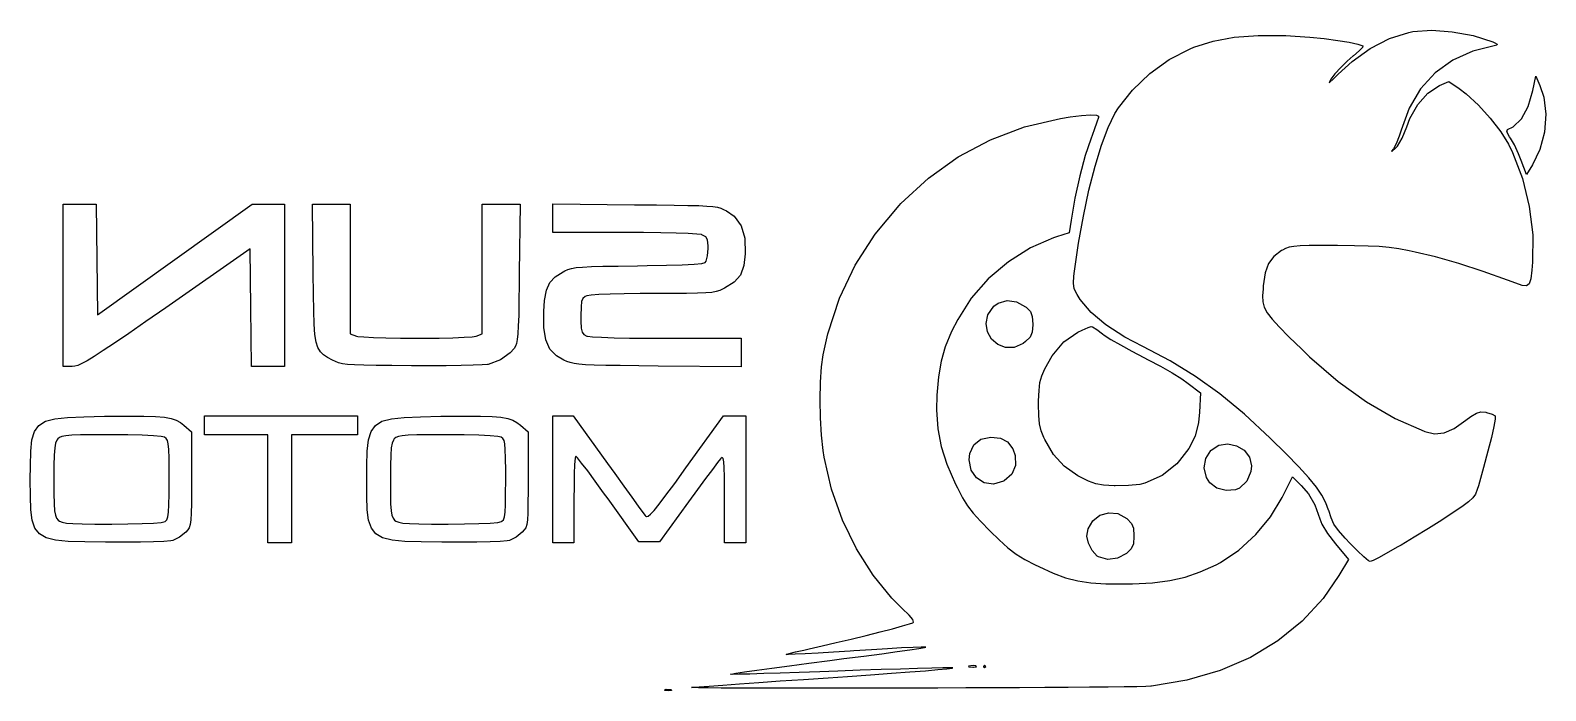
# Model space of a CAD drawing. Extents: x 68 to 195, y -125 to -108.
# Drawn here: x 177.03 to 195.13, y -125.46 to -117.57 of the extents above; entities that cross this region are included whole.
import ezdxf

# ---------------------------------------------------------------- set-up
doc = ezdxf.new("R2010")
doc.units = 0
doc.layers.add('BLACK', color=7, linetype='CONTINUOUS')

msp = doc.modelspace()

# ---------------------------------------------------------------- linework, layer by layer
at = {"layer": 'BLACK', "linetype": 'CONTINUOUS'}
for p, q in [((193.261, -117.666), (193.491, -117.593)), ((193.491, -117.593), (193.54, -117.584)), ((193.54, -117.584), (193.766, -117.568)), ((193.766, -117.568), (194.012, -117.585)), ((194.012, -117.585), (194.262, -117.632)), ((190.633, -117.918), (190.882, -117.789)), ((190.882, -117.789), (190.925, -117.771)), ((190.925, -117.771), (191.155, -117.698)), ((191.155, -117.698), (191.408, -117.652)), ((191.408, -117.652), (191.695, -117.63)), ((191.695, -117.63), (192.023, -117.632)), ((192.023, -117.632), (192.135, -117.637)), ((192.135, -117.637), (192.31, -117.65)), ((192.31, -117.65), (192.483, -117.668)), ((192.483, -117.668), (192.644, -117.688)), ((192.644, -117.688), (192.781, -117.71)), ((192.781, -117.71), (192.885, -117.732)), ((192.816, -117.939), (193.031, -117.784)), ((192.885, -117.732), (192.943, -117.753)), ((192.938, -117.772), (192.898, -117.815)), ((192.943, -117.753), (192.938, -117.772)), ((193.031, -117.784), (193.261, -117.666)), ((194.399, -117.78), (194.257, -117.818)), ((194.262, -117.632), (194.496, -117.707)), ((194.495, -117.759), (194.399, -117.78)), ((194.542, -117.745), (194.495, -117.759)), ((194.496, -117.707), (194.518, -117.717)), ((194.518, -117.717), (194.547, -117.732)), ((194.547, -117.732), (194.542, -117.745)), ((190.399, -118.086), (190.633, -117.918)), ((192.756, -117.938), (192.68, -118.014)), ((192.733, -118.015), (192.816, -117.939)), ((192.829, -117.874), (192.756, -117.938)), ((192.831, -117.872), (192.829, -117.874)), ((192.898, -117.815), (192.831, -117.872)), ((194.018, -117.925), (193.808, -118.077)), ((194.257, -117.818), (194.018, -117.925)), ((190.192, -118.282), (190.399, -118.086)), ((192.562, -118.153), (192.543, -118.191)), ((192.611, -118.09), (192.562, -118.153)), ((192.587, -118.154), (192.651, -118.094)), ((192.68, -118.014), (192.611, -118.09)), ((192.651, -118.094), (192.733, -118.015)), ((193.808, -118.077), (193.633, -118.269)), ((194.973, -118.287), (195.009, -118.114)), ((195.009, -118.114), (195.059, -118.227)), ((190.025, -118.495), (190.192, -118.282)), ((192.543, -118.191), (192.549, -118.187)), ((192.549, -118.187), (192.587, -118.154)), ((193.633, -118.269), (193.496, -118.498)), ((193.599, -118.454), (193.72, -118.32)), ((193.72, -118.32), (193.859, -118.229)), ((193.859, -118.229), (193.971, -118.178)), ((193.971, -118.178), (194.094, -118.263)), ((194.094, -118.263), (194.179, -118.329)), ((194.179, -118.329), (194.323, -118.462)), ((194.916, -118.478), (194.973, -118.287)), ((195.059, -118.227), (195.104, -118.368)), ((189.983, -118.563), (190.025, -118.495)), ((193.496, -118.498), (193.401, -118.76)), ((193.504, -118.621), (193.599, -118.454)), ((194.323, -118.462), (194.464, -118.618)), ((194.837, -118.624), (194.916, -118.478)), ((195.104, -118.368), (195.127, -118.571)), ((188.903, -118.722), (189.332, -118.62)), ((189.332, -118.62), (189.448, -118.601)), ((189.448, -118.601), (189.583, -118.585)), ((189.583, -118.585), (189.692, -118.578)), ((189.692, -118.578), (189.763, -118.582)), ((189.767, -118.667), (189.734, -118.758)), ((189.763, -118.582), (189.789, -118.595)), ((189.786, -118.609), (189.767, -118.667)), ((189.789, -118.595), (189.786, -118.609)), ((189.904, -118.728), (189.983, -118.563)), ((193.468, -118.72), (193.504, -118.621)), ((194.464, -118.618), (194.59, -118.78)), ((194.739, -118.72), (194.837, -118.624)), ((195.127, -118.571), (195.111, -118.784)), ((188.113, -119.081), (188.496, -118.877)), ((188.496, -118.877), (188.903, -118.722)), ((189.694, -118.869), (189.63, -119.062)), ((189.734, -118.758), (189.694, -118.869)), ((189.824, -118.94), (189.904, -118.728)), ((193.379, -118.832), (193.343, -118.923)), ((193.356, -118.954), (193.415, -118.857)), ((193.401, -118.76), (193.379, -118.832)), ((193.415, -118.857), (193.468, -118.72)), ((194.59, -118.78), (194.682, -118.929)), ((194.664, -118.781), (194.671, -118.753)), ((194.695, -118.842), (194.664, -118.781)), ((194.671, -118.753), (194.739, -118.72)), ((194.706, -118.858), (194.695, -118.842)), ((194.753, -118.937), (194.706, -118.858)), ((195.111, -118.784), (195.057, -118.991)), ((189.747, -119.193), (189.824, -118.94)), ((193.309, -118.983), (193.287, -119.011)), ((193.287, -119.011), (193.292, -119.012)), ((193.292, -119.012), (193.335, -118.975)), ((193.343, -118.923), (193.309, -118.983)), ((193.335, -118.975), (193.356, -118.954)), ((194.682, -118.929), (194.731, -119.028)), ((194.731, -119.028), (194.85, -119.34)), ((194.803, -119.043), (194.753, -118.937)), ((194.834, -119.122), (194.803, -119.043)), ((195.057, -118.991), (194.968, -119.176)), ((187.757, -119.334), (188.113, -119.081)), ((189.63, -119.062), (189.564, -119.306)), ((189.674, -119.478), (189.747, -119.193)), ((194.896, -119.291), (194.834, -119.122)), ((194.968, -119.176), (194.896, -119.291)), ((187.429, -119.636), (187.757, -119.334)), ((189.564, -119.306), (189.506, -119.572)), ((194.85, -119.34), (194.931, -119.674)), ((189.506, -119.572), (189.46, -119.838)), ((189.608, -119.787), (189.674, -119.478)), ((177.427, -120.615), (177.427, -119.646)), ((177.427, -119.646), (177.623, -119.646)), ((177.623, -119.646), (177.819, -119.646)), ((177.819, -119.646), (177.826, -120.306)), ((178.758, -120.306), (179.683, -119.646)), ((179.683, -119.646), (179.875, -119.646)), ((179.875, -119.646), (180.068, -119.646)), ((180.068, -119.646), (180.068, -120.615)), ((180.41, -120.467), (180.402, -119.646)), ((180.402, -119.646), (180.628, -119.646)), ((180.628, -119.646), (180.854, -119.646)), ((180.854, -119.646), (180.854, -120.419)), ((182.428, -120.419), (182.428, -119.646)), ((182.428, -119.646), (182.654, -119.646)), ((182.654, -119.646), (182.881, -119.646)), ((182.881, -119.646), (182.872, -120.467)), ((183.271, -119.812), (183.271, -119.642)), ((183.271, -119.642), (184.247, -119.651)), ((184.247, -119.651), (184.25, -119.651)), ((184.25, -119.651), (184.509, -119.653)), ((184.509, -119.653), (184.719, -119.656)), ((184.719, -119.656), (184.885, -119.659)), ((184.885, -119.659), (185.014, -119.662)), ((185.014, -119.662), (185.111, -119.667)), ((185.111, -119.667), (185.183, -119.674)), ((185.183, -119.674), (185.237, -119.682)), ((185.237, -119.682), (185.277, -119.693)), ((185.277, -119.693), (185.311, -119.707)), ((185.311, -119.707), (185.345, -119.725)), ((185.345, -119.725), (185.437, -119.789)), ((187.12, -120.002), (187.406, -119.659)), ((187.406, -119.659), (187.429, -119.636)), ((194.931, -119.674), (194.973, -120.011)), ((183.271, -119.983), (183.271, -119.812)), ((185.437, -119.789), (185.52, -119.902)), ((185.52, -119.902), (185.564, -120.05)), ((189.46, -119.838), (189.438, -119.989)), ((189.549, -120.112), (189.608, -119.787)), ((184.126, -119.983), (183.271, -119.983)), ((184.355, -119.984), (184.126, -119.983)), ((184.562, -119.986), (184.355, -119.984)), ((184.743, -119.99), (184.562, -119.986)), ((184.888, -119.995), (184.743, -119.99)), ((184.993, -120.002), (184.888, -119.995)), ((185.049, -120.009), (184.993, -120.002)), ((185.053, -120.01), (185.049, -120.009)), ((185.097, -120.034), (185.053, -120.01)), ((185.118, -120.072), (185.097, -120.034)), ((185.125, -120.142), (185.118, -120.072)), ((185.125, -120.175), (185.125, -120.142)), ((185.564, -120.05), (185.57, -120.238)), ((186.882, -120.372), (187.12, -120.002)), ((189.251, -120.048), (188.974, -120.167)), ((189.284, -120.037), (189.251, -120.048)), ((189.438, -119.989), (189.284, -120.037)), ((189.501, -120.445), (189.549, -120.112)), ((192.195, -120.144), (192.118, -120.15)), ((192.303, -120.14), (192.195, -120.144)), ((192.45, -120.139), (192.303, -120.14)), ((192.641, -120.139), (192.45, -120.139)), ((192.846, -120.141), (192.641, -120.139)), ((193.008, -120.145), (192.846, -120.141)), ((194.973, -120.011), (194.971, -120.336)), ((177.826, -120.306), (177.834, -120.966)), ((177.834, -120.966), (178.758, -120.306)), ((179.66, -120.179), (178.651, -120.882)), ((179.668, -120.882), (179.66, -120.179)), ((185.101, -120.327), (185.118, -120.263)), ((185.118, -120.263), (185.125, -120.175)), ((185.57, -120.238), (185.553, -120.379)), ((188.974, -120.167), (188.711, -120.332)), ((191.88, -120.27), (191.818, -120.354)), ((191.973, -120.2), (191.88, -120.27)), ((191.984, -120.193), (191.973, -120.2)), ((192.021, -120.174), (191.984, -120.193)), ((192.063, -120.16), (192.021, -120.174)), ((192.118, -120.15), (192.063, -120.16)), ((193.14, -120.152), (193.008, -120.145)), ((193.257, -120.163), (193.14, -120.152)), ((193.372, -120.18), (193.257, -120.163)), ((193.497, -120.203), (193.372, -120.18)), ((193.567, -120.218), (193.497, -120.203)), ((193.811, -120.276), (193.567, -120.218)), ((194.088, -120.355), (193.811, -120.276)), ((180.413, -120.719), (180.41, -120.467)), ((180.854, -120.419), (180.854, -121.192)), ((182.428, -121.192), (182.428, -120.419)), ((182.872, -120.467), (182.871, -120.593)), ((183.301, -120.512), (183.395, -120.452)), ((183.395, -120.452), (183.415, -120.441)), ((183.415, -120.441), (183.452, -120.425)), ((183.452, -120.425), (183.495, -120.413)), ((183.495, -120.413), (183.552, -120.403)), ((183.552, -120.403), (183.628, -120.396)), ((183.628, -120.396), (183.733, -120.391)), ((183.733, -120.391), (183.871, -120.387)), ((183.871, -120.387), (184.052, -120.384)), ((184.052, -120.384), (184.282, -120.381)), ((184.282, -120.381), (184.4, -120.379)), ((184.4, -120.379), (184.629, -120.375)), ((184.629, -120.375), (184.816, -120.368)), ((184.816, -120.368), (184.958, -120.361)), ((184.958, -120.361), (185.05, -120.352)), ((185.05, -120.352), (185.09, -120.343)), ((185.09, -120.343), (185.101, -120.327)), ((185.511, -120.492), (185.436, -120.577)), ((185.553, -120.379), (185.511, -120.492)), ((186.694, -120.769), (186.882, -120.372)), ((188.711, -120.332), (188.472, -120.536)), ((189.487, -120.59), (189.494, -120.504)), ((189.494, -120.504), (189.501, -120.445)), ((191.779, -120.466), (191.755, -120.619)), ((191.818, -120.354), (191.779, -120.466)), ((194.38, -120.448), (194.088, -120.355)), ((194.67, -120.551), (194.38, -120.448)), ((194.962, -120.434), (194.949, -120.538)), ((194.971, -120.336), (194.962, -120.434)), ((177.427, -121.584), (177.427, -120.615)), ((180.068, -120.615), (180.068, -121.584)), ((182.871, -120.593), (182.868, -120.806)), ((183.173, -120.796), (183.196, -120.671)), ((183.196, -120.671), (183.236, -120.581)), ((183.236, -120.581), (183.301, -120.512)), ((185.266, -120.676), (185.223, -120.689)), ((185.305, -120.658), (185.266, -120.676)), ((185.321, -120.65), (185.305, -120.658)), ((185.436, -120.577), (185.321, -120.65)), ((188.472, -120.536), (188.267, -120.768)), ((189.498, -120.656), (189.487, -120.59)), ((189.532, -120.725), (189.498, -120.656)), ((191.752, -120.657), (191.746, -120.74)), ((191.755, -120.619), (191.752, -120.657)), ((194.771, -120.59), (194.67, -120.551)), ((194.846, -120.616), (194.771, -120.59)), ((194.896, -120.621), (194.846, -120.616)), ((194.929, -120.597), (194.896, -120.621)), ((194.949, -120.538), (194.929, -120.597)), ((180.417, -120.921), (180.413, -120.719)), ((182.868, -120.806), (182.865, -120.973)), ((183.164, -120.927), (183.173, -120.796)), ((183.615, -120.806), (183.609, -120.872)), ((183.631, -120.77), (183.615, -120.806)), ((183.659, -120.749), (183.631, -120.77)), ((183.68, -120.741), (183.659, -120.749)), ((183.728, -120.733), (183.68, -120.741)), ((183.823, -120.726), (183.728, -120.733)), ((183.958, -120.721), (183.823, -120.726)), ((184.125, -120.716), (183.958, -120.721)), ((184.315, -120.714), (184.125, -120.716)), ((184.475, -120.713), (184.315, -120.714)), ((184.696, -120.713), (184.475, -120.713)), ((184.868, -120.712), (184.696, -120.713)), ((185, -120.71), (184.868, -120.712)), ((185.098, -120.706), (185, -120.71)), ((185.17, -120.699), (185.098, -120.706)), ((185.223, -120.689), (185.17, -120.699)), ((186.555, -121.192), (186.694, -120.769)), ((188.267, -120.768), (188.106, -121.021)), ((188.468, -120.966), (188.539, -120.865)), ((188.539, -120.865), (188.591, -120.827)), ((188.591, -120.827), (188.696, -120.796)), ((188.696, -120.796), (188.81, -120.811)), ((188.81, -120.811), (188.916, -120.87)), ((189.57, -120.784), (189.532, -120.725)), ((189.698, -120.938), (189.57, -120.784)), ((191.746, -120.74), (191.75, -120.811)), ((191.75, -120.811), (191.767, -120.876)), ((178.414, -121.046), (178.208, -121.188)), ((178.651, -120.882), (178.414, -121.046)), ((179.675, -121.584), (179.668, -120.882)), ((180.423, -121.08), (180.417, -120.921)), ((182.865, -120.973), (182.86, -121.1)), ((183.164, -121.119), (183.164, -120.927)), ((183.609, -120.872), (183.608, -120.98)), ((183.608, -120.98), (183.608, -121.041)), ((183.608, -121.041), (183.611, -121.127)), ((188.106, -121.021), (188.034, -121.166)), ((188.445, -121.07), (188.468, -120.966)), ((188.916, -120.87), (188.922, -120.875)), ((188.922, -120.875), (188.974, -120.929)), ((188.974, -120.929), (188.997, -120.988)), ((188.997, -120.988), (189.003, -121.079)), ((189.875, -121.086), (189.698, -120.938)), ((191.767, -120.876), (191.802, -120.943)), ((191.802, -120.943), (191.86, -121.019)), ((191.86, -121.019), (191.945, -121.112)), ((178.208, -121.188), (178.039, -121.304)), ((180.432, -121.201), (180.423, -121.08)), ((180.446, -121.292), (180.432, -121.201)), ((180.854, -121.192), (180.926, -121.22)), ((180.926, -121.22), (180.944, -121.224)), ((180.944, -121.224), (181.016, -121.231)), ((182.212, -121.235), (182.308, -121.228)), ((182.308, -121.228), (182.356, -121.22)), ((182.356, -121.22), (182.428, -121.192)), ((182.855, -121.194), (182.847, -121.261)), ((182.86, -121.1), (182.855, -121.194)), ((183.188, -121.266), (183.164, -121.119)), ((183.611, -121.127), (183.622, -121.176)), ((183.622, -121.176), (183.643, -121.202)), ((183.643, -121.202), (183.68, -121.22)), ((183.68, -121.22), (183.687, -121.222)), ((183.687, -121.222), (183.747, -121.229)), ((183.747, -121.229), (183.855, -121.235)), ((186.499, -121.444), (186.555, -121.192)), ((188.034, -121.166), (187.958, -121.348)), ((188.462, -121.17), (188.445, -121.07)), ((188.511, -121.256), (188.462, -121.17)), ((188.996, -121.174), (188.971, -121.232)), ((189.003, -121.088), (188.996, -121.174)), ((189.003, -121.079), (189.003, -121.088)), ((189.373, -121.291), (189.54, -121.175)), ((189.54, -121.175), (189.594, -121.149)), ((189.594, -121.149), (189.663, -121.118)), ((189.663, -121.118), (189.7, -121.107)), ((189.7, -121.107), (189.715, -121.112)), ((189.715, -121.112), (189.767, -121.143)), ((189.767, -121.143), (189.835, -121.193)), ((189.835, -121.193), (189.855, -121.208)), ((189.855, -121.208), (189.936, -121.26)), ((190.102, -121.232), (189.875, -121.086)), ((191.945, -121.112), (192.061, -121.229)), ((192.061, -121.229), (192.214, -121.377)), ((177.904, -121.395), (177.796, -121.464)), ((178.039, -121.304), (177.904, -121.395)), ((180.467, -121.359), (180.446, -121.292)), ((180.496, -121.407), (180.467, -121.359)), ((180.533, -121.444), (180.496, -121.407)), ((181.016, -121.231), (181.131, -121.238)), ((181.131, -121.238), (181.279, -121.243)), ((181.279, -121.243), (181.453, -121.246)), ((181.453, -121.246), (181.641, -121.247)), ((181.641, -121.247), (181.734, -121.247)), ((181.734, -121.247), (181.916, -121.245)), ((181.916, -121.245), (182.079, -121.24)), ((182.079, -121.24), (182.212, -121.235)), ((182.81, -121.368), (182.764, -121.422)), ((182.826, -121.341), (182.81, -121.368)), ((182.838, -121.308), (182.826, -121.341)), ((182.847, -121.261), (182.838, -121.308)), ((183.237, -121.376), (183.188, -121.266)), ((183.317, -121.458), (183.237, -121.376)), ((183.855, -121.235), (184.005, -121.24)), ((184.005, -121.24), (184.189, -121.244)), ((184.189, -121.244), (184.401, -121.246)), ((184.401, -121.246), (184.635, -121.247)), ((184.635, -121.247), (185.519, -121.247)), ((185.519, -121.247), (185.519, -121.417)), ((187.958, -121.348), (187.907, -121.522)), ((188.585, -121.321), (188.511, -121.256)), ((188.677, -121.357), (188.585, -121.321)), ((188.78, -121.356), (188.677, -121.357)), ((188.886, -121.31), (188.78, -121.356)), ((188.916, -121.287), (188.886, -121.31)), ((188.971, -121.232), (188.916, -121.287)), ((189.233, -121.456), (189.373, -121.291)), ((189.936, -121.26), (190.05, -121.327)), ((190.05, -121.327), (190.186, -121.401)), ((190.317, -121.345), (190.102, -121.232)), ((190.186, -121.401), (190.33, -121.476)), ((190.642, -121.516), (190.317, -121.345)), ((192.214, -121.377), (192.308, -121.467)), ((177.534, -121.584), (177.427, -121.584)), ((177.564, -121.581), (177.534, -121.584)), ((177.601, -121.571), (177.564, -121.581)), ((177.649, -121.549), (177.601, -121.571)), ((177.713, -121.515), (177.649, -121.549)), ((177.796, -121.464), (177.713, -121.515)), ((179.871, -121.584), (179.675, -121.584)), ((180.068, -121.584), (179.871, -121.584)), ((180.582, -121.476), (180.533, -121.444)), ((180.641, -121.509), (180.582, -121.476)), ((180.676, -121.526), (180.641, -121.509)), ((180.713, -121.54), (180.676, -121.526)), ((180.759, -121.551), (180.713, -121.54)), ((180.819, -121.559), (180.759, -121.551)), ((180.902, -121.565), (180.819, -121.559)), ((181.014, -121.569), (180.902, -121.565)), ((181.161, -121.572), (181.014, -121.569)), ((181.351, -121.574), (181.161, -121.572)), ((181.585, -121.575), (181.351, -121.574)), ((181.799, -121.576), (181.585, -121.575)), ((181.999, -121.575), (181.799, -121.576)), ((182.176, -121.573), (181.999, -121.575)), ((182.322, -121.57), (182.176, -121.573)), ((182.43, -121.565), (182.322, -121.57)), ((182.491, -121.56), (182.43, -121.565)), ((182.498, -121.559), (182.491, -121.56)), ((182.647, -121.503), (182.498, -121.559)), ((182.764, -121.422), (182.647, -121.503)), ((183.403, -121.508), (183.317, -121.458)), ((183.441, -121.525), (183.403, -121.508)), ((183.479, -121.538), (183.441, -121.525)), ((183.525, -121.549), (183.479, -121.538)), ((183.584, -121.557), (183.525, -121.549)), ((183.663, -121.563), (183.584, -121.557)), ((183.767, -121.568), (183.663, -121.563)), ((183.904, -121.571), (183.767, -121.568)), ((184.078, -121.574), (183.904, -121.571)), ((184.298, -121.577), (184.078, -121.574)), ((184.528, -121.579), (184.298, -121.577)), ((185.519, -121.587), (184.528, -121.579)), ((185.519, -121.417), (185.519, -121.587)), ((186.469, -121.773), (186.48, -121.589)), ((186.48, -121.589), (186.499, -121.444)), ((187.907, -121.522), (187.876, -121.707)), ((189.146, -121.611), (189.233, -121.456)), ((190.33, -121.476), (190.381, -121.503)), ((190.381, -121.503), (190.529, -121.582)), ((190.529, -121.582), (190.668, -121.661)), ((190.945, -121.702), (190.642, -121.516)), ((192.308, -121.467), (192.649, -121.762)), ((187.876, -121.707), (187.859, -121.925)), ((189.088, -121.776), (189.11, -121.696)), ((189.11, -121.696), (189.146, -121.611)), ((190.668, -121.661), (190.783, -121.732)), ((190.783, -121.732), (190.86, -121.786)), ((191.236, -121.912), (190.945, -121.702)), ((192.649, -121.762), (192.987, -122.007)), ((186.465, -121.981), (186.469, -121.773)), ((187.859, -121.925), (187.855, -122.1)), ((189.073, -121.996), (189.077, -121.87)), ((189.077, -121.87), (189.088, -121.776)), ((190.86, -121.786), (191.004, -121.9)), ((191.004, -121.9), (190.992, -122.128)), ((191.529, -122.155), (191.236, -121.912)), ((186.469, -122.196), (186.465, -121.981)), ((187.855, -122.1), (187.868, -122.327)), ((189.073, -122.034), (189.073, -121.996)), ((189.075, -122.171), (189.073, -122.034)), ((190.992, -122.128), (190.98, -122.252)), ((192.987, -122.007), (193.328, -122.204)), ((194.3, -122.14), (194.354, -122.126)), ((194.354, -122.126), (194.413, -122.131)), ((194.413, -122.131), (194.421, -122.132)), ((194.421, -122.132), (194.488, -122.152)), ((177.083, -122.361), (177.135, -122.288)), ((177.135, -122.288), (177.214, -122.239)), ((177.214, -122.239), (177.326, -122.209)), ((177.326, -122.209), (177.477, -122.192)), ((177.477, -122.192), (177.672, -122.184)), ((177.672, -122.184), (177.918, -122.179)), ((177.918, -122.179), (177.984, -122.178)), ((177.984, -122.178), (178.21, -122.176)), ((178.21, -122.176), (178.39, -122.177)), ((178.39, -122.177), (178.529, -122.181)), ((178.529, -122.181), (178.635, -122.19)), ((178.635, -122.19), (178.715, -122.204)), ((178.715, -122.204), (178.776, -122.224)), ((178.776, -122.224), (178.825, -122.252)), ((178.825, -122.252), (178.868, -122.286)), ((178.868, -122.286), (178.958, -122.366)), ((179.112, -122.287), (179.112, -122.174)), ((179.112, -122.174), (180.026, -122.174)), ((179.112, -122.399), (179.112, -122.287)), ((180.026, -122.174), (180.939, -122.174)), ((180.939, -122.174), (180.939, -122.287)), ((180.939, -122.287), (180.939, -122.399)), ((181.101, -122.361), (181.153, -122.288)), ((181.153, -122.288), (181.232, -122.239)), ((181.232, -122.239), (181.344, -122.209)), ((181.344, -122.209), (181.495, -122.192)), ((181.495, -122.192), (181.69, -122.184)), ((181.69, -122.184), (181.936, -122.179)), ((181.936, -122.179), (182.001, -122.178)), ((182.001, -122.178), (182.228, -122.176)), ((182.228, -122.176), (182.408, -122.177)), ((182.408, -122.177), (182.547, -122.181)), ((182.547, -122.181), (182.653, -122.19)), ((182.653, -122.19), (182.733, -122.204)), ((182.733, -122.204), (182.794, -122.224)), ((182.794, -122.224), (182.843, -122.252)), ((182.843, -122.252), (182.886, -122.286)), ((182.886, -122.286), (182.976, -122.366)), ((183.271, -122.933), (183.271, -122.174)), ((183.271, -122.174), (183.393, -122.174)), ((183.393, -122.174), (183.515, -122.174)), ((183.515, -122.174), (183.925, -122.743)), ((184.86, -122.795), (185.308, -122.174)), ((185.308, -122.174), (185.441, -122.174)), ((185.441, -122.174), (185.575, -122.174)), ((185.575, -122.174), (185.575, -122.933)), ((186.48, -122.403), (186.469, -122.196)), ((189.084, -122.27), (189.075, -122.171)), ((189.103, -122.352), (189.084, -122.27)), ((190.98, -122.252), (190.941, -122.418)), ((191.836, -122.439), (191.529, -122.155)), ((193.328, -122.204), (193.675, -122.357)), ((194.035, -122.324), (194.173, -122.227)), ((194.173, -122.227), (194.234, -122.181)), ((194.234, -122.181), (194.3, -122.14)), ((194.507, -122.302), (194.478, -122.431)), ((194.488, -122.152), (194.524, -122.175)), ((194.523, -122.215), (194.507, -122.302)), ((194.524, -122.175), (194.523, -122.215)), ((194.524, -122.175), (194.524, -122.175)), ((177.038, -122.597), (177.053, -122.462)), ((177.053, -122.462), (177.083, -122.361)), ((177.35, -122.465), (177.335, -122.5)), ((177.361, -122.45), (177.35, -122.465)), ((177.381, -122.433), (177.361, -122.45)), ((177.41, -122.42), (177.381, -122.433)), ((177.457, -122.411), (177.41, -122.42)), ((177.528, -122.405), (177.457, -122.411)), ((177.632, -122.401), (177.528, -122.405)), ((177.776, -122.4), (177.632, -122.401)), ((177.967, -122.399), (177.776, -122.4)), ((177.995, -122.399), (177.967, -122.399)), ((178.197, -122.401), (177.995, -122.399)), ((178.369, -122.405), (178.197, -122.401)), ((178.504, -122.411), (178.369, -122.405)), ((178.596, -122.419), (178.504, -122.411)), ((178.637, -122.428), (178.596, -122.419)), ((178.657, -122.443), (178.637, -122.428)), ((178.671, -122.467), (178.657, -122.443)), ((178.681, -122.508), (178.671, -122.467)), ((178.958, -122.366), (178.958, -122.928)), ((179.492, -122.399), (179.112, -122.399)), ((179.871, -122.399), (179.492, -122.399)), ((179.871, -123.045), (179.871, -122.399)), ((180.545, -122.399), (180.152, -122.399)), ((180.152, -122.399), (180.152, -123.045)), ((180.939, -122.399), (180.545, -122.399)), ((181.056, -122.597), (181.071, -122.462)), ((181.071, -122.462), (181.101, -122.361)), ((181.368, -122.465), (181.353, -122.5)), ((181.379, -122.45), (181.368, -122.465)), ((181.399, -122.433), (181.379, -122.45)), ((181.428, -122.42), (181.399, -122.433)), ((181.475, -122.411), (181.428, -122.42)), ((181.546, -122.405), (181.475, -122.411)), ((181.65, -122.401), (181.546, -122.405)), ((181.794, -122.4), (181.65, -122.401)), ((181.985, -122.399), (181.794, -122.4)), ((182.013, -122.399), (181.985, -122.399)), ((182.215, -122.401), (182.013, -122.399)), ((182.387, -122.405), (182.215, -122.401)), ((182.522, -122.411), (182.387, -122.405)), ((182.614, -122.419), (182.522, -122.411)), ((182.655, -122.428), (182.614, -122.419)), ((182.674, -122.443), (182.655, -122.428)), ((182.689, -122.467), (182.674, -122.443)), ((182.699, -122.508), (182.689, -122.467)), ((182.976, -122.366), (182.976, -122.928)), ((186.498, -122.586), (186.48, -122.403)), ((187.868, -122.327), (187.907, -122.538)), ((188.299, -122.518), (188.384, -122.451)), ((188.384, -122.451), (188.503, -122.427)), ((188.503, -122.427), (188.616, -122.439)), ((188.616, -122.439), (188.702, -122.483)), ((188.702, -122.483), (188.764, -122.567)), ((189.136, -122.434), (189.103, -122.352)), ((189.146, -122.457), (189.136, -122.434)), ((189.249, -122.636), (189.146, -122.457)), ((190.941, -122.418), (190.868, -122.564)), ((191.837, -122.44), (191.836, -122.439)), ((192.028, -122.628), (191.837, -122.44)), ((193.675, -122.357), (193.682, -122.36)), ((193.682, -122.36), (193.801, -122.387)), ((193.801, -122.387), (193.915, -122.376)), ((193.915, -122.376), (194.035, -122.324)), ((194.478, -122.431), (194.436, -122.596)), ((177.034, -122.77), (177.038, -122.597)), ((177.318, -122.642), (177.315, -122.766)), ((177.325, -122.557), (177.318, -122.642)), ((177.335, -122.5), (177.325, -122.557)), ((178.687, -122.577), (178.681, -122.508)), ((178.69, -122.68), (178.687, -122.577)), ((181.051, -122.77), (181.056, -122.597)), ((181.336, -122.642), (181.333, -122.766)), ((181.342, -122.557), (181.336, -122.642)), ((181.353, -122.5), (181.342, -122.557)), ((182.704, -122.577), (182.699, -122.508)), ((182.708, -122.68), (182.704, -122.577)), ((183.545, -122.654), (183.538, -122.68)), ((183.566, -122.676), (183.545, -122.654)), ((183.616, -122.738), (183.566, -122.676)), ((185.295, -122.672), (185.281, -122.681)), ((185.306, -122.684), (185.295, -122.672)), ((186.511, -122.668), (186.498, -122.586)), ((186.601, -123.051), (186.511, -122.668)), ((187.907, -122.538), (187.977, -122.752)), ((188.244, -122.7), (188.252, -122.623)), ((188.252, -122.623), (188.299, -122.518)), ((188.764, -122.567), (188.794, -122.649)), ((188.794, -122.649), (188.796, -122.767)), ((189.376, -122.776), (189.249, -122.636)), ((190.868, -122.564), (190.755, -122.709)), ((191.068, -122.682), (191.128, -122.586)), ((191.128, -122.586), (191.132, -122.582)), ((191.132, -122.582), (191.226, -122.524)), ((191.226, -122.524), (191.332, -122.509)), ((191.332, -122.509), (191.437, -122.53)), ((191.437, -122.53), (191.528, -122.584)), ((191.528, -122.584), (191.591, -122.666)), ((191.591, -122.666), (191.615, -122.769)), ((192.18, -122.784), (192.028, -122.628)), ((194.436, -122.596), (194.384, -122.791)), ((177.033, -122.933), (177.034, -122.77)), ((177.315, -122.766), (177.314, -122.938)), ((178.691, -122.826), (178.69, -122.68)), ((178.691, -122.933), (178.691, -122.826)), ((181.051, -122.933), (181.051, -122.77)), ((181.333, -122.766), (181.332, -122.938)), ((182.709, -122.826), (182.708, -122.68)), ((182.709, -122.933), (182.709, -122.826)), ((183.532, -122.753), (183.528, -122.866)), ((183.538, -122.68), (183.532, -122.753)), ((183.688, -122.832), (183.616, -122.738)), ((183.777, -122.953), (183.688, -122.832)), ((183.925, -122.743), (184.011, -122.863)), ((184.727, -122.98), (184.86, -122.795)), ((185.178, -122.813), (185.096, -122.923)), ((185.24, -122.732), (185.178, -122.813)), ((185.276, -122.686), (185.24, -122.732)), ((185.281, -122.681), (185.276, -122.686)), ((185.313, -122.721), (185.306, -122.684)), ((185.318, -122.792), (185.313, -122.721)), ((185.321, -122.902), (185.318, -122.792)), ((187.977, -122.752), (188.081, -122.988)), ((188.268, -122.823), (188.244, -122.7)), ((188.331, -122.916), (188.268, -122.823)), ((188.796, -122.767), (188.751, -122.872)), ((189.541, -122.89), (189.376, -122.776)), ((190.721, -122.745), (190.546, -122.885)), ((190.755, -122.709), (190.721, -122.745)), ((191.051, -122.796), (191.068, -122.682)), ((191.076, -122.909), (191.051, -122.796)), ((191.607, -122.84), (191.559, -122.955)), ((191.615, -122.769), (191.607, -122.84)), ((192.3, -122.915), (192.18, -122.784)), ((194.384, -122.791), (194.323, -123.01)), ((177.034, -123.134), (177.033, -122.933)), ((177.314, -122.938), (177.315, -123.1)), ((178.69, -123.108), (178.691, -122.933)), ((178.958, -122.928), (178.958, -122.933)), ((178.958, -122.933), (178.958, -123.064)), ((181.052, -123.134), (181.051, -122.933)), ((181.332, -122.938), (181.333, -123.1)), ((182.708, -123.108), (182.709, -122.933)), ((182.976, -122.928), (182.976, -122.933)), ((182.976, -122.933), (182.976, -123.064)), ((183.271, -123.692), (183.271, -122.933)), ((183.525, -123.008), (183.524, -123.172)), ((183.528, -122.866), (183.525, -123.008)), ((183.879, -123.093), (183.777, -122.953)), ((184.011, -122.863), (184.119, -123.013)), ((184.119, -123.013), (184.215, -123.145)), ((184.622, -123.123), (184.727, -122.98)), ((185.096, -122.923), (184.999, -123.055)), ((185.322, -123.058), (185.321, -122.902)), ((185.575, -122.933), (185.575, -123.692)), ((188.081, -122.988), (188.103, -123.035)), ((188.103, -123.035), (188.165, -123.153)), ((188.424, -122.973), (188.331, -122.916)), ((188.535, -122.989), (188.424, -122.973)), ((188.652, -122.955), (188.535, -122.989)), ((188.662, -122.95), (188.652, -122.955)), ((188.751, -122.872), (188.662, -122.95)), ((189.571, -122.906), (189.541, -122.89)), ((189.67, -122.955), (189.571, -122.906)), ((189.755, -122.985), (189.67, -122.955)), ((189.848, -123), (189.755, -122.985)), ((189.974, -123.008), (189.848, -123)), ((189.986, -123.009), (189.974, -123.008)), ((190.146, -123.007), (189.986, -123.009)), ((190.28, -122.993), (190.146, -123.007)), ((190.342, -122.978), (190.28, -122.993)), ((190.546, -122.885), (190.342, -122.978)), ((191.117, -122.975), (191.076, -122.909)), ((191.202, -123.036), (191.117, -122.975)), ((191.312, -123.064), (191.202, -123.036)), ((191.472, -123.036), (191.422, -123.056)), ((191.559, -122.955), (191.472, -123.036)), ((191.981, -123.15), (192.103, -122.903)), ((192.103, -122.903), (192.208, -123.005)), ((192.208, -123.005), (192.295, -123.104)), ((192.39, -123.026), (192.3, -122.915)), ((192.456, -123.123), (192.39, -123.026)), ((194.323, -123.01), (194.31, -123.054)), ((177.039, -123.295), (177.034, -123.134)), ((177.315, -123.1), (177.317, -123.223)), ((178.688, -123.236), (178.69, -123.108)), ((178.958, -123.064), (178.957, -123.221)), ((179.871, -123.692), (179.871, -123.045)), ((180.152, -123.045), (180.152, -123.692)), ((181.057, -123.295), (181.052, -123.134)), ((181.333, -123.1), (181.335, -123.223)), ((182.706, -123.236), (182.708, -123.108)), ((182.976, -123.064), (182.975, -123.221)), ((183.524, -123.172), (183.524, -123.692)), ((183.932, -123.166), (183.879, -123.093)), ((184.297, -123.678), (183.932, -123.166)), ((184.215, -123.145), (184.292, -123.252)), ((184.542, -123.229), (184.622, -123.123)), ((184.892, -123.2), (184.545, -123.678)), ((184.999, -123.055), (184.892, -123.2)), ((185.322, -123.166), (185.322, -123.058)), ((185.322, -123.692), (185.322, -123.166)), ((186.732, -123.419), (186.601, -123.051)), ((188.165, -123.153), (188.223, -123.249)), ((191.422, -123.056), (191.312, -123.064)), ((191.842, -123.379), (191.981, -123.15)), ((192.295, -123.104), (192.372, -123.236)), ((192.502, -123.212), (192.456, -123.123)), ((192.533, -123.299), (192.502, -123.212)), ((194.206, -123.201), (194.126, -123.259)), ((194.257, -123.154), (194.206, -123.201)), ((194.288, -123.108), (194.257, -123.154)), ((194.31, -123.054), (194.288, -123.108)), ((177.055, -123.42), (177.039, -123.295)), ((177.317, -123.223), (177.323, -123.307)), ((177.323, -123.307), (177.332, -123.362)), ((177.332, -123.362), (177.346, -123.397)), ((177.346, -123.397), (177.366, -123.42)), ((178.664, -123.415), (178.676, -123.381)), ((178.676, -123.381), (178.684, -123.324)), ((178.684, -123.324), (178.688, -123.236)), ((178.955, -123.336), (178.95, -123.417)), ((178.957, -123.221), (178.955, -123.336)), ((181.073, -123.42), (181.057, -123.295)), ((181.335, -123.223), (181.341, -123.307)), ((181.341, -123.307), (181.35, -123.362)), ((181.35, -123.362), (181.364, -123.397)), ((181.364, -123.397), (181.383, -123.42)), ((182.682, -123.415), (182.694, -123.381)), ((182.694, -123.381), (182.702, -123.324)), ((182.702, -123.324), (182.706, -123.236)), ((182.973, -123.336), (182.968, -123.417)), ((182.975, -123.221), (182.973, -123.336)), ((184.292, -123.252), (184.347, -123.328)), ((184.347, -123.328), (184.374, -123.364)), ((184.374, -123.364), (184.377, -123.368)), ((184.377, -123.368), (184.391, -123.378)), ((184.391, -123.378), (184.411, -123.373)), ((184.411, -123.373), (184.44, -123.35)), ((184.44, -123.35), (184.482, -123.304)), ((184.482, -123.304), (184.542, -123.229)), ((188.223, -123.249), (188.29, -123.337)), ((188.29, -123.337), (188.377, -123.433)), ((189.718, -123.427), (189.804, -123.361)), ((189.804, -123.361), (189.909, -123.331)), ((189.909, -123.331), (190.02, -123.342)), ((190.02, -123.342), (190.124, -123.399)), ((190.124, -123.399), (190.13, -123.404)), ((191.665, -123.593), (191.842, -123.379)), ((192.372, -123.236), (192.429, -123.402)), ((192.536, -123.306), (192.533, -123.299)), ((192.564, -123.393), (192.536, -123.306)), ((192.599, -123.468), (192.564, -123.393)), ((194.009, -123.338), (193.887, -123.418)), ((194.126, -123.259), (194.009, -123.338)), ((177.087, -123.515), (177.055, -123.42)), ((177.141, -123.583), (177.087, -123.515)), ((177.366, -123.42), (177.382, -123.432)), ((177.382, -123.432), (177.414, -123.445)), ((177.414, -123.445), (177.465, -123.454)), ((177.465, -123.454), (177.542, -123.46)), ((177.542, -123.46), (177.653, -123.464)), ((177.653, -123.464), (177.804, -123.466)), ((177.804, -123.466), (178.005, -123.466)), ((178.005, -123.466), (178.198, -123.464)), ((178.198, -123.464), (178.369, -123.46)), ((178.369, -123.46), (178.504, -123.454)), ((178.504, -123.454), (178.597, -123.446)), ((178.597, -123.446), (178.642, -123.436)), ((178.642, -123.436), (178.647, -123.433)), ((178.647, -123.433), (178.664, -123.415)), ((178.889, -123.564), (178.815, -123.623)), ((178.912, -123.537), (178.889, -123.564)), ((178.889, -123.564), (178.889, -123.564)), ((178.93, -123.51), (178.912, -123.537)), ((178.942, -123.472), (178.93, -123.51)), ((178.95, -123.417), (178.942, -123.472)), ((181.105, -123.515), (181.073, -123.42)), ((181.158, -123.583), (181.105, -123.515)), ((181.383, -123.42), (181.399, -123.432)), ((181.399, -123.432), (181.432, -123.445)), ((181.432, -123.445), (181.483, -123.454)), ((181.483, -123.454), (181.56, -123.46)), ((181.56, -123.46), (181.671, -123.464)), ((181.671, -123.464), (181.822, -123.466)), ((181.822, -123.466), (182.023, -123.466)), ((182.023, -123.466), (182.216, -123.464)), ((182.216, -123.464), (182.387, -123.46)), ((182.387, -123.46), (182.522, -123.454)), ((182.522, -123.454), (182.615, -123.446)), ((182.615, -123.446), (182.66, -123.436)), ((182.66, -123.436), (182.665, -123.433)), ((182.665, -123.433), (182.682, -123.415)), ((182.907, -123.564), (182.833, -123.623)), ((182.93, -123.537), (182.907, -123.564)), ((182.907, -123.564), (182.907, -123.564)), ((182.948, -123.51), (182.93, -123.537)), ((182.96, -123.472), (182.948, -123.51)), ((182.968, -123.417), (182.96, -123.472)), ((186.898, -123.764), (186.732, -123.419)), ((188.377, -123.433), (188.493, -123.552)), ((188.493, -123.552), (188.6, -123.655)), ((189.649, -123.61), (189.663, -123.522)), ((189.663, -123.522), (189.718, -123.427)), ((190.13, -123.404), (190.182, -123.458)), ((190.182, -123.458), (190.205, -123.517)), ((190.205, -123.517), (190.211, -123.607)), ((192.429, -123.402), (192.454, -123.467)), ((192.454, -123.467), (192.521, -123.58)), ((192.521, -123.58), (192.617, -123.704)), ((192.652, -123.543), (192.599, -123.468)), ((192.731, -123.634), (192.652, -123.543)), ((193.726, -123.519), (193.556, -123.623)), ((193.887, -123.418), (193.726, -123.519)), ((177.221, -123.629), (177.141, -123.583)), ((177.335, -123.657), (177.221, -123.629)), ((177.487, -123.673), (177.335, -123.657)), ((177.683, -123.68), (177.487, -123.673)), ((177.929, -123.683), (177.683, -123.68)), ((177.974, -123.683), (177.929, -123.683)), ((178.168, -123.683), (177.974, -123.683)), ((178.348, -123.682), (178.168, -123.683)), ((178.504, -123.678), (178.348, -123.682)), ((178.627, -123.673), (178.504, -123.678)), ((178.709, -123.667), (178.627, -123.673)), ((178.735, -123.662), (178.709, -123.667)), ((178.815, -123.623), (178.735, -123.662)), ((180.012, -123.692), (179.871, -123.692)), ((180.152, -123.692), (180.012, -123.692)), ((181.239, -123.629), (181.158, -123.583)), ((181.353, -123.657), (181.239, -123.629)), ((181.505, -123.673), (181.353, -123.657)), ((181.701, -123.68), (181.505, -123.673)), ((181.947, -123.683), (181.701, -123.68)), ((181.992, -123.683), (181.947, -123.683)), ((182.186, -123.683), (181.992, -123.683)), ((182.366, -123.682), (182.186, -123.683)), ((182.522, -123.678), (182.366, -123.682)), ((182.645, -123.673), (182.522, -123.678)), ((182.727, -123.667), (182.645, -123.673)), ((182.753, -123.662), (182.727, -123.667)), ((182.833, -123.623), (182.753, -123.662)), ((183.397, -123.692), (183.271, -123.692)), ((183.524, -123.692), (183.397, -123.692)), ((184.421, -123.678), (184.297, -123.678)), ((184.545, -123.678), (184.421, -123.678)), ((185.448, -123.692), (185.322, -123.692)), ((185.575, -123.692), (185.448, -123.692)), ((188.6, -123.655), (188.706, -123.75)), ((188.706, -123.75), (188.803, -123.824)), ((189.667, -123.694), (189.649, -123.61)), ((189.713, -123.782), (189.667, -123.694)), ((190.179, -123.761), (190.124, -123.816)), ((190.204, -123.703), (190.179, -123.761)), ((190.211, -123.616), (190.204, -123.703)), ((190.211, -123.607), (190.211, -123.616)), ((191.462, -123.779), (191.665, -123.593)), ((192.617, -123.704), (192.774, -123.888)), ((192.792, -123.699), (192.731, -123.634)), ((192.88, -123.788), (192.792, -123.699)), ((193.362, -123.739), (193.241, -123.808)), ((193.4, -123.717), (193.362, -123.739)), ((193.556, -123.623), (193.4, -123.717)), ((187.095, -124.077), (186.898, -123.764)), ((188.803, -123.824), (188.907, -123.888)), ((188.907, -123.888), (189.031, -123.953)), ((189.77, -123.848), (189.713, -123.782)), ((189.788, -123.859), (189.77, -123.848)), ((189.897, -123.889), (189.788, -123.859)), ((190.016, -123.874), (189.897, -123.889)), ((190.122, -123.818), (190.016, -123.874)), ((190.124, -123.816), (190.122, -123.818)), ((191.193, -123.952), (191.245, -123.925)), ((191.245, -123.925), (191.462, -123.779)), ((192.774, -123.888), (192.659, -124.082)), ((192.956, -123.859), (192.88, -123.788)), ((193.01, -123.904), (192.956, -123.859)), ((193.031, -123.915), (193.01, -123.904)), ((193.066, -123.901), (193.031, -123.915)), ((193.139, -123.864), (193.066, -123.901)), ((193.241, -123.808), (193.139, -123.864)), ((187.319, -124.351), (187.095, -124.077)), ((189.031, -123.953), (189.076, -123.975)), ((189.076, -123.975), (189.245, -124.053)), ((189.245, -124.053), (189.394, -124.109)), ((189.394, -124.109), (189.539, -124.146)), ((190.639, -124.142), (190.823, -124.1)), ((190.823, -124.1), (191.003, -124.038)), ((191.003, -124.038), (191.193, -123.952)), ((192.659, -124.082), (192.471, -124.355)), ((189.539, -124.146), (189.695, -124.168)), ((189.695, -124.168), (189.876, -124.179)), ((189.876, -124.179), (190.098, -124.18)), ((190.098, -124.18), (190.194, -124.179)), ((190.194, -124.179), (190.434, -124.167)), ((190.434, -124.167), (190.639, -124.142)), ((187.443, -124.474), (187.319, -124.351)), ((187.528, -124.555), (187.443, -124.474)), ((192.471, -124.355), (192.22, -124.627)), ((187.449, -124.684), (187.532, -124.66)), ((187.571, -124.608), (187.528, -124.555)), ((187.532, -124.66), (187.57, -124.647)), ((187.57, -124.647), (187.577, -124.639)), ((187.577, -124.639), (187.571, -124.608)), ((192.22, -124.627), (191.93, -124.862)), ((186.657, -124.882), (186.835, -124.84)), ((186.835, -124.84), (187.013, -124.796)), ((187.013, -124.796), (187.18, -124.754)), ((187.18, -124.754), (187.328, -124.716)), ((187.328, -124.716), (187.449, -124.684)), ((186.058, -125.025), (186.059, -125.024)), ((186.087, -125.025), (186.058, -125.025)), ((186.059, -125.024), (186.094, -125.013)), ((186.165, -125.022), (186.087, -125.025)), ((186.094, -125.013), (186.168, -124.994)), ((186.285, -125.016), (186.165, -125.022)), ((186.168, -124.994), (186.269, -124.971)), ((186.269, -124.971), (186.333, -124.957)), ((186.44, -125.007), (186.285, -125.016)), ((186.333, -124.957), (186.487, -124.922)), ((186.622, -124.996), (186.44, -125.007)), ((186.487, -124.922), (186.657, -124.882)), ((186.824, -124.983), (186.622, -124.996)), ((186.867, -124.98), (186.824, -124.983)), ((187.076, -124.967), (186.867, -124.98)), ((186.986, -125.043), (187.199, -125.015)), ((187.269, -124.955), (187.076, -124.967)), ((187.199, -125.015), (187.384, -124.989)), ((187.437, -124.946), (187.269, -124.955)), ((187.384, -124.989), (187.534, -124.968)), ((187.574, -124.939), (187.437, -124.946)), ((187.534, -124.968), (187.644, -124.951)), ((187.671, -124.935), (187.574, -124.939)), ((187.644, -124.951), (187.709, -124.94)), ((187.721, -124.935), (187.671, -124.935)), ((187.709, -124.94), (187.724, -124.935)), ((187.724, -124.935), (187.721, -124.935)), ((191.93, -124.862), (191.602, -125.059)), ((185.706, -125.212), (185.886, -125.188)), ((185.886, -125.188), (186.096, -125.159)), ((186.096, -125.159), (186.329, -125.129)), ((186.329, -125.129), (186.581, -125.096)), ((186.581, -125.096), (186.748, -125.074)), ((186.748, -125.074), (186.986, -125.043)), ((187.193, -125.205), (186.941, -125.213)), ((187.423, -125.198), (187.193, -125.205)), ((187.627, -125.192), (187.423, -125.198)), ((187.798, -125.187), (187.627, -125.192)), ((187.721, -125.218), (187.871, -125.205)), ((187.929, -125.185), (187.798, -125.187)), ((187.871, -125.205), (187.978, -125.196)), ((188.016, -125.184), (187.929, -125.185)), ((187.978, -125.196), (188.039, -125.189)), ((188.047, -125.185), (188.016, -125.184)), ((188.039, -125.189), (188.047, -125.185)), ((188.236, -125.162), (188.234, -125.163)), ((188.234, -125.163), (188.238, -125.172)), ((188.292, -125.157), (188.236, -125.162)), ((188.238, -125.172), (188.286, -125.175)), ((188.286, -125.175), (188.295, -125.175)), ((188.321, -125.161), (188.292, -125.157)), ((188.295, -125.175), (188.332, -125.17)), ((188.332, -125.17), (188.321, -125.161)), ((188.427, -125.153), (188.413, -125.167)), ((188.413, -125.167), (188.416, -125.17)), ((188.416, -125.17), (188.427, -125.181)), ((188.441, -125.167), (188.427, -125.153)), ((188.427, -125.181), (188.441, -125.167)), ((191.351, -125.167), (191.239, -125.215)), ((191.602, -125.059), (191.351, -125.167)), ((185.14, -125.401), (185.301, -125.389)), ((185.301, -125.389), (185.5, -125.375)), ((185.392, -125.26), (185.402, -125.258)), ((185.422, -125.262), (185.392, -125.26)), ((185.402, -125.258), (185.458, -125.248)), ((185.501, -125.261), (185.422, -125.262)), ((185.458, -125.248), (185.562, -125.233)), ((185.5, -125.375), (185.73, -125.359)), ((185.626, -125.258), (185.501, -125.261)), ((185.562, -125.233), (185.706, -125.212)), ((185.79, -125.253), (185.626, -125.258)), ((185.73, -125.359), (185.986, -125.341)), ((185.987, -125.247), (185.79, -125.253)), ((185.986, -125.341), (186.264, -125.322)), ((186.213, -125.24), (185.987, -125.247)), ((186.461, -125.231), (186.213, -125.24)), ((186.264, -125.322), (186.558, -125.302)), ((186.676, -125.223), (186.461, -125.231)), ((186.558, -125.302), (186.792, -125.286)), ((186.941, -125.213), (186.676, -125.223)), ((186.792, -125.286), (187.065, -125.267)), ((187.065, -125.267), (187.314, -125.249)), ((187.314, -125.249), (187.534, -125.232)), ((187.534, -125.232), (187.721, -125.218)), ((190.844, -125.331), (190.419, -125.404)), ((191.239, -125.215), (190.844, -125.331)), ((184.609, -125.453), (184.612, -125.443)), ((184.648, -125.457), (184.609, -125.453)), ((184.612, -125.443), (184.625, -125.439)), ((184.625, -125.439), (184.683, -125.443)), ((184.687, -125.453), (184.648, -125.457)), ((184.683, -125.443), (184.687, -125.453)), ((184.929, -125.418), (184.948, -125.416)), ((184.944, -125.42), (184.929, -125.418)), ((185.011, -125.422), (184.944, -125.42)), ((184.948, -125.416), (185.021, -125.41)), ((185.126, -125.424), (185.011, -125.422)), ((185.021, -125.41), (185.14, -125.401)), ((185.283, -125.425), (185.126, -125.424)), ((185.478, -125.427), (185.283, -125.425)), ((185.707, -125.427), (185.478, -125.427)), ((185.965, -125.428), (185.707, -125.427)), ((186.247, -125.428), (185.965, -125.428)), ((186.549, -125.428), (186.247, -125.428)), ((186.867, -125.428), (186.549, -125.428)), ((187.196, -125.427), (186.867, -125.428)), ((187.531, -125.426), (187.196, -125.427)), ((187.868, -125.425), (187.531, -125.426)), ((188.203, -125.424), (187.868, -125.425)), ((188.531, -125.423), (188.203, -125.424)), ((188.846, -125.421), (188.531, -125.423)), ((189.146, -125.42), (188.846, -125.421)), ((189.425, -125.418), (189.146, -125.42)), ((189.679, -125.416), (189.425, -125.418)), ((189.903, -125.414), (189.679, -125.416)), ((190.093, -125.412), (189.903, -125.414)), ((190.244, -125.409), (190.093, -125.412)), ((190.352, -125.407), (190.244, -125.409)), ((190.412, -125.404), (190.352, -125.407)), ((190.419, -125.404), (190.412, -125.404))]:
    msp.add_line(p, q, dxfattribs=at)

doc.saveas('drawing.dxf')
